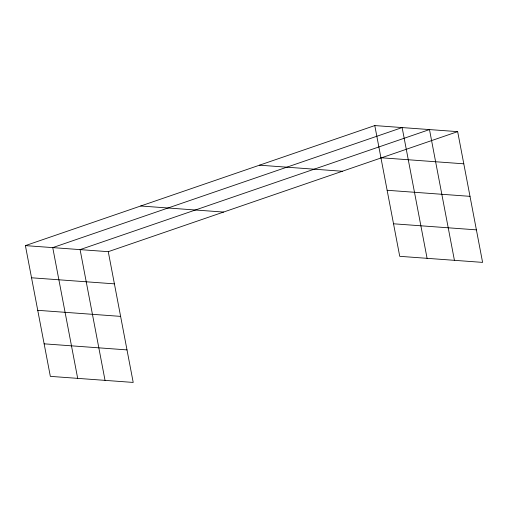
<?xml version="1.0" encoding="UTF-8"?>
<svg xmlns="http://www.w3.org/2000/svg" width="508" height="508" viewBox="0 0 508 508"><rect width="100%" height="100%" fill="white"/><g stroke="black" fill="none" stroke-linecap="round" stroke-linejoin="round"><path stroke-width="0.76" d="M25.4 245.612L108.267 251.676L133.21 382.429L50.343 376.365L25.4 245.612L374.79 125.571L457.657 131.636L482.6 262.388L399.733 256.324L374.79 125.571M108.267 251.676L457.657 131.636M380.93 157.747L463.798 163.811M259.493 165.183L342.36 171.253M387.134 190.278L470.002 196.342M393.529 223.793L476.396 229.857M140.697 205.994L223.564 212.065M31.54 277.787L114.402 283.851M37.744 310.318L120.612 316.382M44.139 343.833L127.006 349.898M454.425 260.325L429.482 129.572L80.093 249.612L105.035 380.365M427.082 258.324L402.139 127.572L52.743 247.612L77.686 378.365"/></g></svg>
